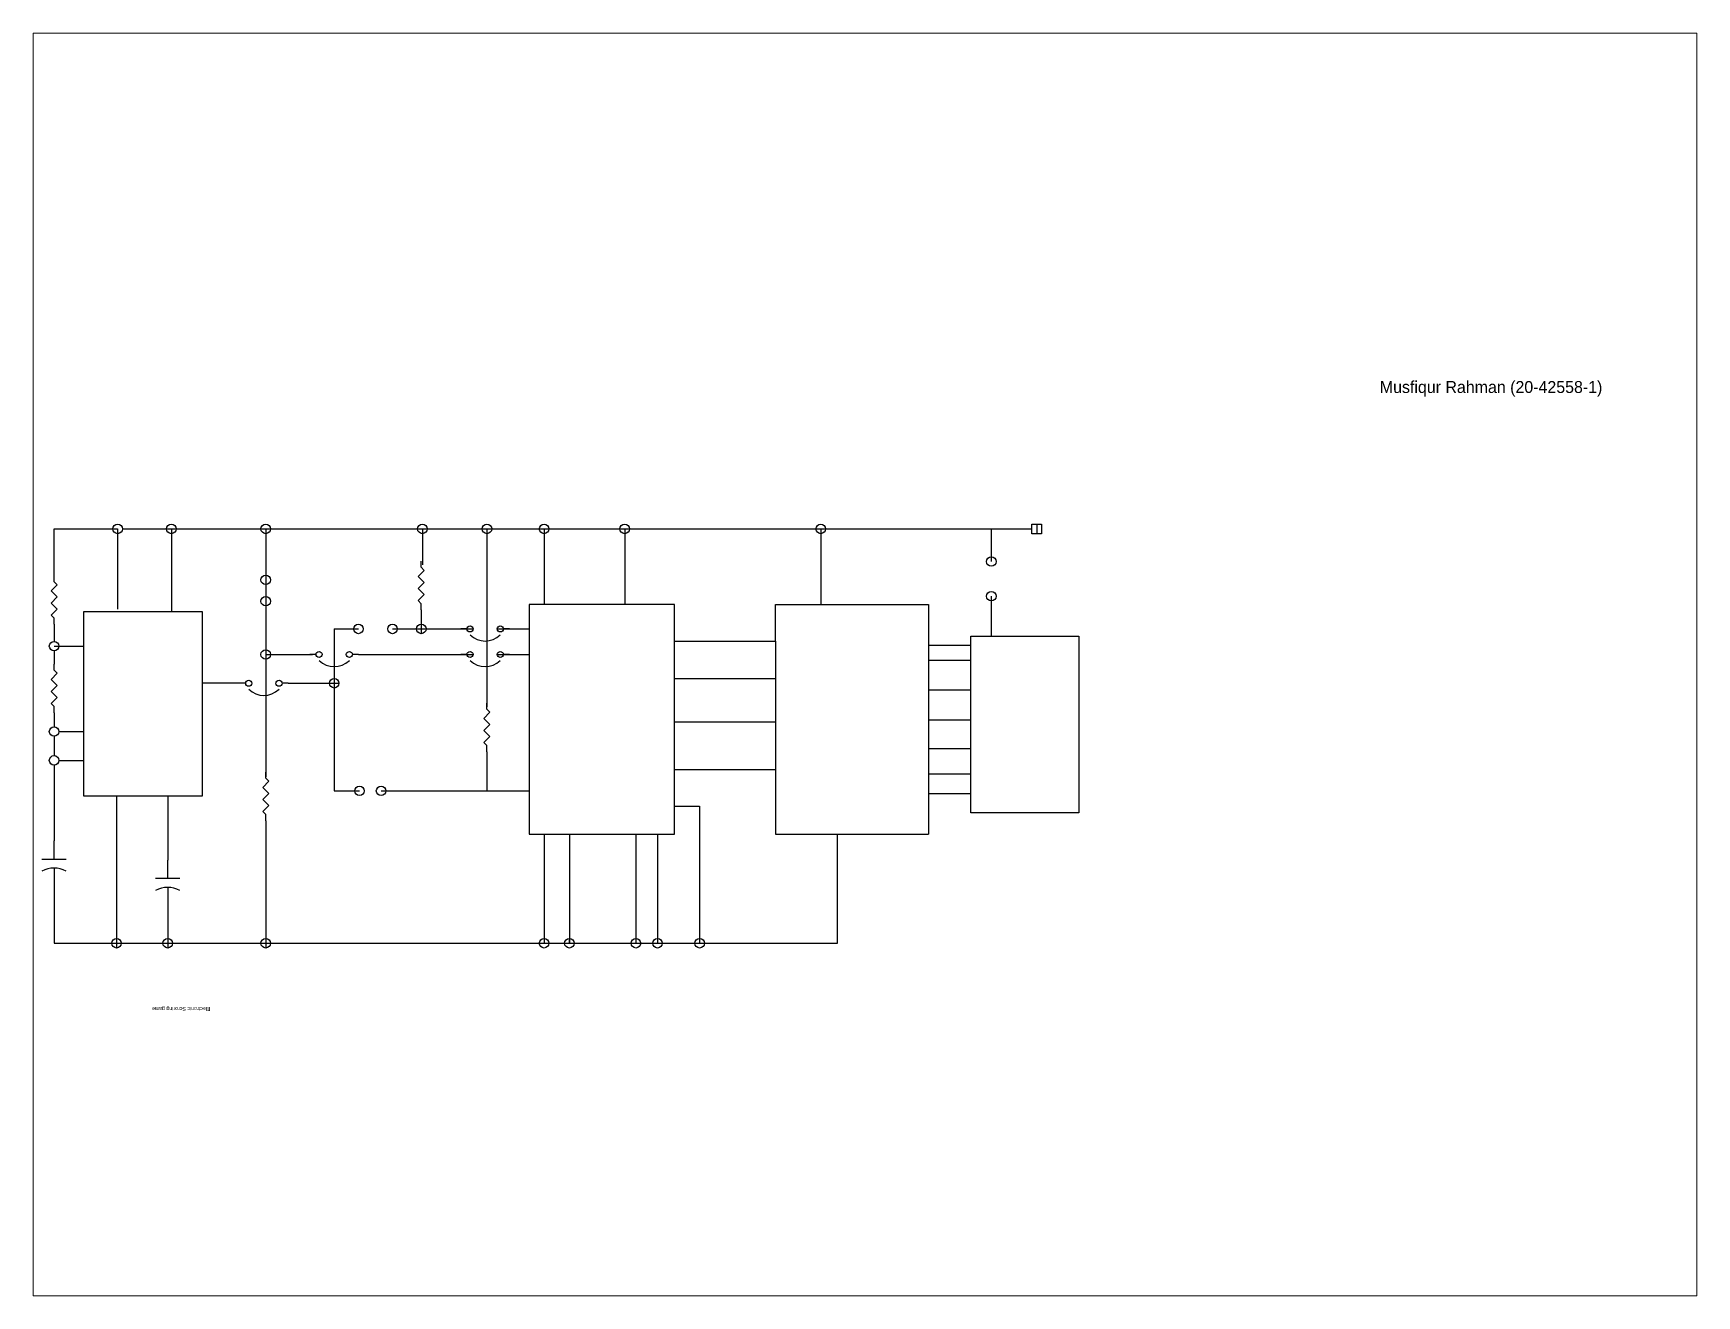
# Paper-space layout 'Layout1' of a CAD drawing. Header units: millimetres. Extents: x 26 to 231, y 20 to 176.
# The model-space entities are those that its viewports show. They can reach past a viewport. Long polylines and large blocks are cut down to what shows.
import ezdxf

# ---------------------------------------------------------------- set-up
doc = ezdxf.new("R2010")
doc.units = ezdxf.units.MM

# ---------------------------------------------------------------- blocks, each defined once
blk = doc.blocks.new('Resistor')
at = {"color": 7}
blk.add_lwpolyline([(0, 0), (0.05, 0), (0.075, 0.025), (0.125, -0.025), (0.175, 0.025), (0.225, -0.025), (0.275, 0.025), (0.325, -0.025), (0.35, 0), (0.4, 0)], dxfattribs=at)
blk = doc.blocks.new('Capacitor')
at = {"color": 7}
for p, q in [((0.15, 0), (0, 0)), ((0.15, -0.1), (0.15, 0.1)), ((0.225, 0), (0.4, 0))]:
    blk.add_line(p, q, dxfattribs=at)
blk.add_arc((0.4375, 0), 0.2125, 151.9275, 208.0725, dxfattribs=at)
blk = doc.blocks.new('Circuit Breaker')
at = {"color": 7}
for p, q in [((0, 0), (0.049999, 0)), ((0.349999, 0), (0.399999, 0))]:
    blk.add_line(p, q, dxfattribs=at)
for centre in [(0.074999, 0), (0.324999, 0)]:
    blk.add_circle(centre, 0.025, dxfattribs=at)
blk.add_arc((0.199999, -0.081249), 0.18125, 46.39717, 133.6028, dxfattribs=at)

msp = doc.modelspace()

# ---------------------------------------------------------------- linework, layer by layer
for p, q in [((844.2, 1543.58), (844.2, 1553.4)), ((844.2, 1553.4), (857.52, 1553.4)), ((857.52, 1553.4), (857.52, 1536.59)), ((858.52, 1553.4), (957.26, 1553.4)), ((868.77, 1553.4), (868.77, 1536.12)), ((888.55, 1553.4), (888.55, 1542.72)), ((921.38, 1553.4), (921.38, 1545.84)), ((934.91, 1553.4), (934.91, 1516.15)), ((946.89, 1553.4), (946.89, 1537.55)), ((957.26, 1553.4), (991.28, 1553.4)), ((963.78, 1553.4), (963.78, 1537.55)), ((991.28, 1553.4), (1040.61, 1553.4)), ((1004.87, 1553.4), (1004.87, 1537.55)), ((1040.61, 1553.4), (1040.61, 1546.56)), ((1040.61, 1553.4), (1049.12, 1553.4)), ((1049.12, 1553.4), (1049.12, 1554.4)), ((1049.12, 1554.4), (1050.12, 1554.4)), ((1049.12, 1552.4), (1049.12, 1553.4)), ((1050.12, 1552.4), (1049.12, 1552.4)), ((1050.12, 1554.4), (1050.12, 1553.4)), ((1050.12, 1554.4), (1051.12, 1554.4)), ((1050.12, 1553.4), (1050.12, 1552.4)), ((1051.12, 1552.4), (1050.12, 1552.4)), ((1051.12, 1554.4), (1051.12, 1552.4)), ((888.55, 1542.72), (888.55, 1521.06)), ((943.74, 1537.55), (943.74, 1489.44)), ((974.19, 1537.55), (943.74, 1537.55)), ((974.19, 1489.44), (974.19, 1537.55)), ((995.4, 1529.89), (995.4, 1537.55)), ((995.4, 1537.55), (1011.9, 1537.55)), ((1011.9, 1537.55), (1027.45, 1537.55)), ((1027.45, 1537.55), (1027.45, 1489.44)), ((1040.61, 1539.3), (1040.61, 1530.96)), ((921.15, 1536.46), (921.15, 1531.45)), ((844.2, 1533.42), (844.2, 1529.84)), ((902.9, 1532.45), (902.9, 1498.51)), ((902.9, 1532.45), (907.98, 1532.45)), ((915.12, 1532.45), (932, 1532.45)), ((937.08, 1532.45), (943.93, 1532.45)), ((1036.3, 1530.96), (1058.92, 1530.96)), ((1036.3, 1493.9), (1036.3, 1530.96)), ((1058.92, 1530.96), (1058.92, 1493.9)), ((844.2, 1528.84), (850.45, 1528.84)), ((844.2, 1527.84), (844.2, 1525.05)), ((888.55, 1527.09), (898.38, 1527.09)), ((907.98, 1527.09), (932, 1527.09)), ((937.08, 1527.09), (943.71, 1527.09)), ((974.19, 1529.89), (995.4, 1529.89)), ((995.4, 1529.89), (995.4, 1489.44)), ((1027.45, 1529.03), (1036.3, 1529.03)), ((1027.45, 1525.93), (1036.3, 1525.93)), ((883.08, 1521.06), (875.22, 1521.06)), ((888.55, 1521.06), (888.55, 1501.42)), ((893.24, 1521.06), (903.74, 1521.06)), ((974.19, 1522.04), (995.4, 1522.04)), ((1027.45, 1519.65), (1036.3, 1519.65)), ((844.2, 1514.89), (844.2, 1511.94)), ((974.19, 1513), (995.4, 1513)), ((1027.45, 1513.37), (1036.3, 1513.37)), ((844.2, 1509.94), (844.2, 1505.9)), ((845.2, 1510.94), (850.45, 1510.94)), ((934.91, 1506.72), (934.91, 1498.51)), ((1027.45, 1507.41), (1036.3, 1507.41)), ((844.2, 1503.9), (844.2, 1495.53)), ((845.2, 1504.9), (850.45, 1504.9)), ((974.19, 1502.99), (995.4, 1502.99)), ((1027.45, 1502.07), (1036.3, 1502.07)), ((857.29, 1497.41), (857.29, 1473.73)), ((868.01, 1497.41), (868.01, 1484)), ((902.9, 1498.51), (908.2, 1498.51)), ((912.73, 1498.51), (943.74, 1498.51)), ((1027.45, 1497.98), (1036.3, 1497.98)), ((844.2, 1495.53), (844.2, 1488.04)), ((888.55, 1492.26), (888.55, 1475.3)), ((974.19, 1495.33), (979.49, 1495.33)), ((979.49, 1495.33), (979.49, 1466.59)), ((1058.92, 1493.9), (1036.3, 1493.9)), ((943.74, 1489.44), (974.19, 1489.44)), ((946.89, 1489.44), (946.89, 1466.59)), ((952.19, 1489.44), (952.19, 1466.59)), ((966.13, 1489.44), (966.13, 1466.59)), ((970.65, 1489.44), (970.65, 1466.59)), ((995.4, 1489.44), (1012.29, 1489.44)), ((1008.4, 1466.59), (1008.4, 1489.44)), ((1012.29, 1489.44), (1027.45, 1489.44)), ((844.2, 1488.04), (844.2, 1488.04)), ((844.2, 1488.04), (844.2, 1488.04)), ((844.2, 1482.33), (844.2, 1466.59)), ((888.55, 1475.3), (888.55, 1465.59)), ((857.29, 1473.73), (857.29, 1465.59)), ((868.01, 1473.84), (868.01, 1465.59)), ((844.2, 1466.59), (982.34, 1466.59)), ((952.19, 1466.59), (952.19, 1467.59)), ((952.19, 1467.59), (952.19, 1467.59)), ((982.34, 1466.59), (1008.4, 1466.59))]:
    msp.add_line(p, q)
msp.add_lwpolyline([(850.45, 1536.12), (875.22, 1536.12), (875.22, 1497.41), (850.45, 1497.41)], close=True)
for centre in [(857.52, 1553.4), (868.77, 1553.4), (888.55, 1553.4), (921.38, 1553.4), (934.91, 1553.4), (946.89, 1553.4), (963.78, 1553.4), (1004.87, 1553.4), (1040.61, 1546.56), (888.55, 1542.72), (888.55, 1538.25), (1040.61, 1539.3), (907.98, 1532.45), (915.12, 1532.45), (921.15, 1532.45), (844.2, 1528.84), (888.55, 1527.09), (902.9, 1521.06), (844.2, 1510.94), (844.2, 1504.9), (908.2, 1498.51), (912.73, 1498.51), (857.29, 1466.59), (868.01, 1466.59), (888.55, 1466.59), (946.89, 1466.59), (952.19, 1466.59), (966.13, 1466.59), (970.65, 1466.59), (979.49, 1466.59)]:
    msp.add_circle(centre, 1)

# ---------------------------------------------------------------- block references
at = {"xscale": 25.4, "yscale": 25.4, "zscale": 25.4}
for name, p, rotation in [('Resistor', (921.15, 1536.46), 90), ('Resistor', (844.2, 1533.42), 90), ('Circuit Breaker', (939.62, 1532.45), 180), ('Circuit Breaker', (907.98, 1527.09), 180), ('Circuit Breaker', (939.62, 1527.09), 180), ('Resistor', (844.2, 1514.89), 90), ('Circuit Breaker', (893.24, 1521.06), 180), ('Resistor', (934.91, 1506.72), 90), ('Resistor', (888.55, 1492.26), 90), ('Capacitor', (844.2, 1488.04), 270), ('Capacitor', (868.01, 1484), 270)]:
    msp.add_blockref(name, p, dxfattribs=dict(at, rotation=rotation))

# ---------------------------------------------------------------- texts
msp.add_text('Electronic Scroring game', height=0.7947, rotation=180).set_placement((876.95, 1453.22))
at = {"insert": (1122.03, 1584.38), "char_height": 2.5, "attachment_point": 1}
msp.add_mtext('Musfiqur Rahman (20-42558-1)', dxfattribs=at)

psp = doc.layouts.get("Layout1")

# ---------------------------------------------------------------- viewports
at = {"layer": '0'}
psp.add_viewport(center=(128.5, 97.5), size=(205.6, 156), view_center_point=(1014.14, 1524.99), view_height=264.5101, dxfattribs=at)

doc.saveas('drawing.dxf')
